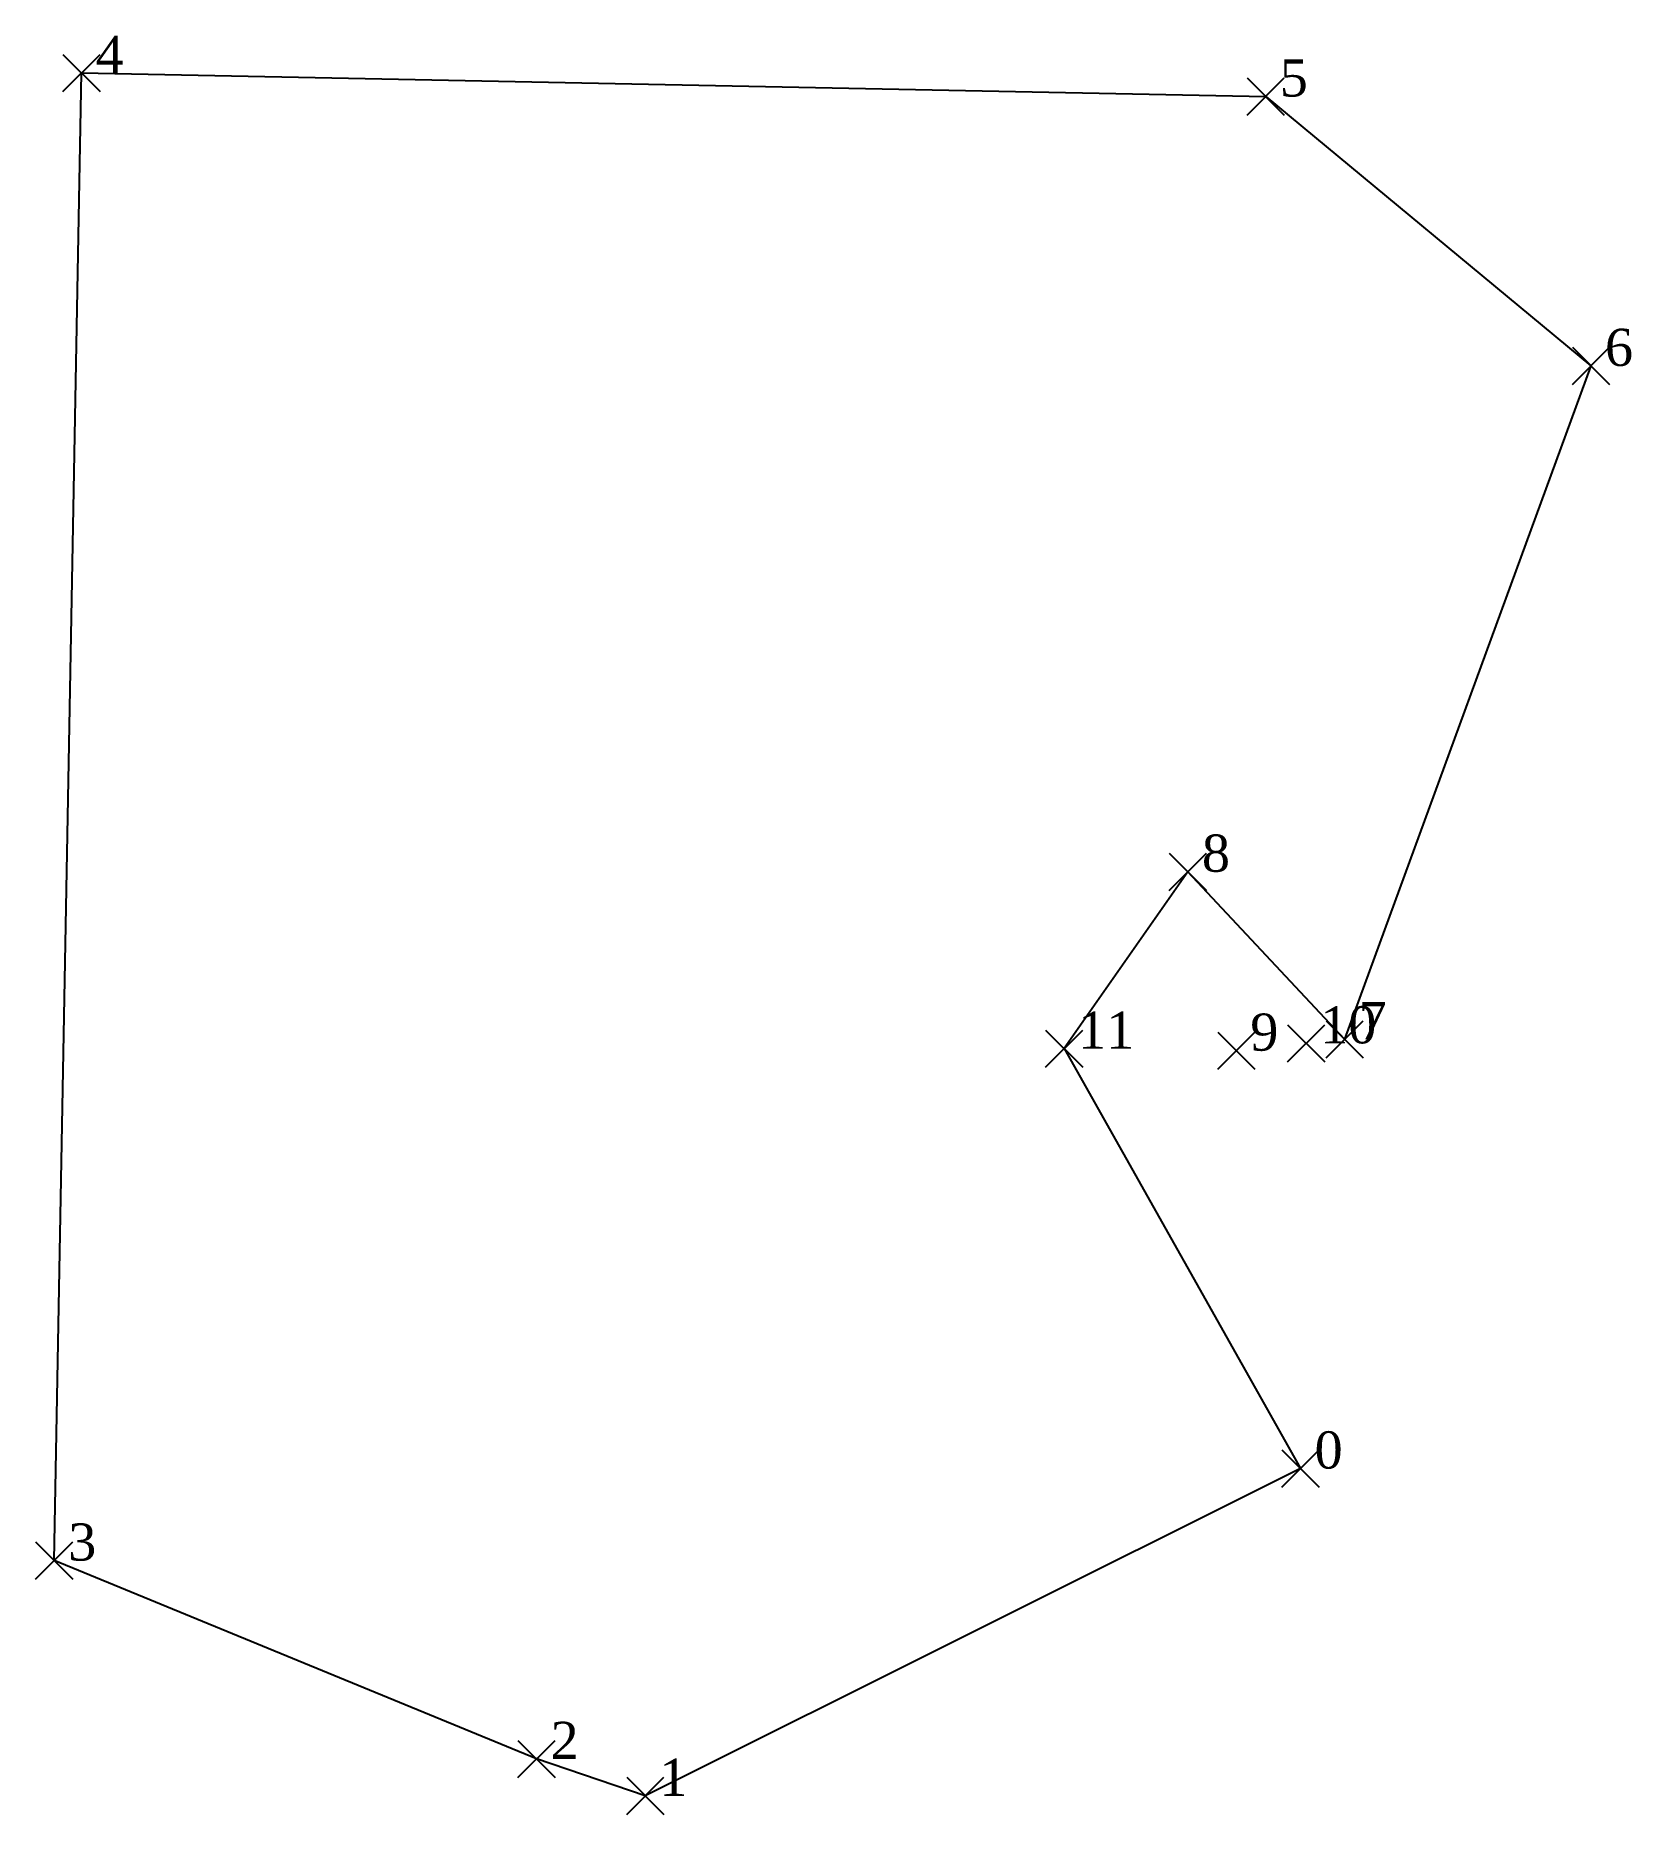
# Model space of a CAD drawing. Header units: millimetres. Extents: x 195890 to 354127, y 355817 to 1139449.
# Drawn here: x 195890.28 to 195898.87, y 969978.74 to 969988.31 of the extents above.
import ezdxf

# ---------------------------------------------------------------- set-up
doc = ezdxf.new("R2010")
doc.units = ezdxf.units.MM
doc.header["$PDMODE"] = 3
doc.header["$PDSIZE"] = 0.1
doc.layers.get('0').update_dxf_attribs({"color": 5})
doc.layers.add('Survey.td2', color=7, linetype='Continuous')
doc.layers.add('Survey.td2_Mark', color=7, linetype='Continuous')
doc.styles.get("Standard").update_dxf_attribs({"font": 'times.ttf'})

msp = doc.modelspace()

# ---------------------------------------------------------------- linework, layer by layer
at = {"elevation": 1121.1534}
msp.add_lwpolyline([(195893.5605, 969978.8386), (195892.9754, 969979.0371), (195890.3807, 969980.1044), (195890.5281, 969988.1085), (195896.8982, 969987.9817), (195898.6477, 969986.5322), (195897.3225, 969982.9092), (195896.4794, 969983.8106), (195895.8134, 969982.8588), (195897.0856, 969980.5996)], close=True, dxfattribs=at)
msp.add_lwpolyline([(195893.5605, 969978.8386), (195892.9754, 969979.0371), (195890.3807, 969980.1044), (195890.5281, 969988.1085), (195896.8982, 969987.9817), (195898.6477, 969986.5322), (195897.3225, 969982.9092), (195896.4794, 969983.8106), (195895.8134, 969982.8588), (195897.0856, 969980.5996)], close=True, dxfattribs=at)
msp.add_lwpolyline([(195893.5605, 969978.8386), (195892.9754, 969979.0371), (195890.3807, 969980.1044), (195890.5281, 969988.1085), (195896.8982, 969987.9817), (195898.6477, 969986.5322), (195897.3225, 969982.9092), (195896.4794, 969983.8106), (195895.8134, 969982.8588), (195897.0856, 969980.5996)], close=True, dxfattribs=at)
msp.add_lwpolyline([(195893.5605, 969978.8386), (195892.9754, 969979.0371), (195890.3807, 969980.1044), (195890.5281, 969988.1085), (195896.8982, 969987.9817), (195898.6477, 969986.5322), (195897.3225, 969982.9092), (195896.4794, 969983.8106), (195895.8134, 969982.8588), (195897.0856, 969980.5996)], close=True, dxfattribs=at)
at = {"layer": 'Survey.td2'}
for p in [(195890.5281, 969988.1085, 1121.3018), (195890.5281, 969988.1085, 1121.3018), (195890.5281, 969988.1085, 1121.3018), (195890.5281, 969988.1085, 1121.3018), (195896.8982, 969987.9817, 1121.5214), (195896.8982, 969987.9817, 1121.5214), (195896.8982, 969987.9817, 1121.5214), (195896.8982, 969987.9817, 1121.5214), (195898.6477, 969986.5322, 1121.5756), (195898.6477, 969986.5322, 1121.5756), (195898.6477, 969986.5322, 1121.5756), (195898.6477, 969986.5322, 1121.5756), (195896.4794, 969983.8106, 1121.5562), (195896.4794, 969983.8106, 1121.5562), (195896.4794, 969983.8106, 1121.5562), (195896.4794, 969983.8106, 1121.5562), (195895.8134, 969982.8588, 1121.6741), (195895.8134, 969982.8588, 1121.6741), (195895.8134, 969982.8588, 1121.6741), (195895.8134, 969982.8588, 1121.6741), (195896.7396, 969982.8481, 1121.5423), (195896.7396, 969982.8481, 1121.5423), (195896.7396, 969982.8481, 1121.5423), (195896.7396, 969982.8481, 1121.5423), (195897.1158, 969982.8871, 1121.3427), (195897.1158, 969982.8871, 1121.3427), (195897.1158, 969982.8871, 1121.3427), (195897.1158, 969982.8871, 1121.3427), (195897.3225, 969982.9092, 1121.3808), (195897.3225, 969982.9092, 1121.3808), (195897.3225, 969982.9092, 1121.3808), (195897.3225, 969982.9092, 1121.3808), (195897.0856, 969980.5996, 1121.2945), (195897.0856, 969980.5996, 1121.2945), (195897.0856, 969980.5996, 1121.2945), (195897.0856, 969980.5996, 1121.2945), (195890.3807, 969980.1044, 1120.7568), (195890.3807, 969980.1044, 1120.7568), (195890.3807, 969980.1044, 1120.7568), (195890.3807, 969980.1044, 1120.7568), (195892.9754, 969979.0371, 1121.1486), (195892.9754, 969979.0371, 1121.1486), (195892.9754, 969979.0371, 1121.1486), (195892.9754, 969979.0371, 1121.1486), (195893.5605, 969978.8386, 1121.1534), (195893.5605, 969978.8386, 1121.1534), (195893.5605, 969978.8386, 1121.1534), (195893.5605, 969978.8386, 1121.1534)]:
    msp.add_point(p, dxfattribs=at)

# ---------------------------------------------------------------- texts
at = {"layer": 'Survey.td2_Mark'}
for s, p in [(' 4', (195890.5281, 969988.1085, 1121.3018)), (' 4', (195890.5281, 969988.1085, 1121.3018)), (' 4', (195890.5281, 969988.1085, 1121.3018)), (' 4', (195890.5281, 969988.1085, 1121.3018)), (' 5', (195896.8982, 969987.9817, 1121.5214)), (' 5', (195896.8982, 969987.9817, 1121.5214)), (' 5', (195896.8982, 969987.9817, 1121.5214)), (' 5', (195896.8982, 969987.9817, 1121.5214)), (' 6', (195898.6477, 969986.5322, 1121.5756)), (' 6', (195898.6477, 969986.5322, 1121.5756)), (' 6', (195898.6477, 969986.5322, 1121.5756)), (' 6', (195898.6477, 969986.5322, 1121.5756)), (' 8', (195896.4794, 969983.8106, 1121.5562)), (' 8', (195896.4794, 969983.8106, 1121.5562)), (' 8', (195896.4794, 969983.8106, 1121.5562)), (' 8', (195896.4794, 969983.8106, 1121.5562)), (' 11', (195895.8134, 969982.8588, 1121.6741)), (' 11', (195895.8134, 969982.8588, 1121.6741)), (' 11', (195895.8134, 969982.8588, 1121.6741)), (' 11', (195895.8134, 969982.8588, 1121.6741)), (' 9', (195896.7396, 969982.8481, 1121.5423)), (' 9', (195896.7396, 969982.8481, 1121.5423)), (' 9', (195896.7396, 969982.8481, 1121.5423)), (' 9', (195896.7396, 969982.8481, 1121.5423)), (' 10', (195897.1158, 969982.8871, 1121.3427)), (' 10', (195897.1158, 969982.8871, 1121.3427)), (' 10', (195897.1158, 969982.8871, 1121.3427)), (' 10', (195897.1158, 969982.8871, 1121.3427)), (' 7', (195897.3225, 969982.9092, 1121.3808)), (' 7', (195897.3225, 969982.9092, 1121.3808)), (' 7', (195897.3225, 969982.9092, 1121.3808)), (' 7', (195897.3225, 969982.9092, 1121.3808)), (' 0', (195897.0856, 969980.5996, 1121.2945)), (' 0', (195897.0856, 969980.5996, 1121.2945)), (' 0', (195897.0856, 969980.5996, 1121.2945)), (' 0', (195897.0856, 969980.5996, 1121.2945)), (' 3', (195890.3807, 969980.1044, 1120.7568)), (' 3', (195890.3807, 969980.1044, 1120.7568)), (' 3', (195890.3807, 969980.1044, 1120.7568)), (' 3', (195890.3807, 969980.1044, 1120.7568)), (' 2', (195892.9754, 969979.0371, 1121.1486)), (' 2', (195892.9754, 969979.0371, 1121.1486)), (' 2', (195892.9754, 969979.0371, 1121.1486)), (' 2', (195892.9754, 969979.0371, 1121.1486)), (' 1', (195893.5605, 969978.8386, 1121.1534)), (' 1', (195893.5605, 969978.8386, 1121.1534)), (' 1', (195893.5605, 969978.8386, 1121.1534)), (' 1', (195893.5605, 969978.8386, 1121.1534))]:
    msp.add_text(s, height=0.2, dxfattribs=at).set_placement(p)

doc.saveas('drawing.dxf')
